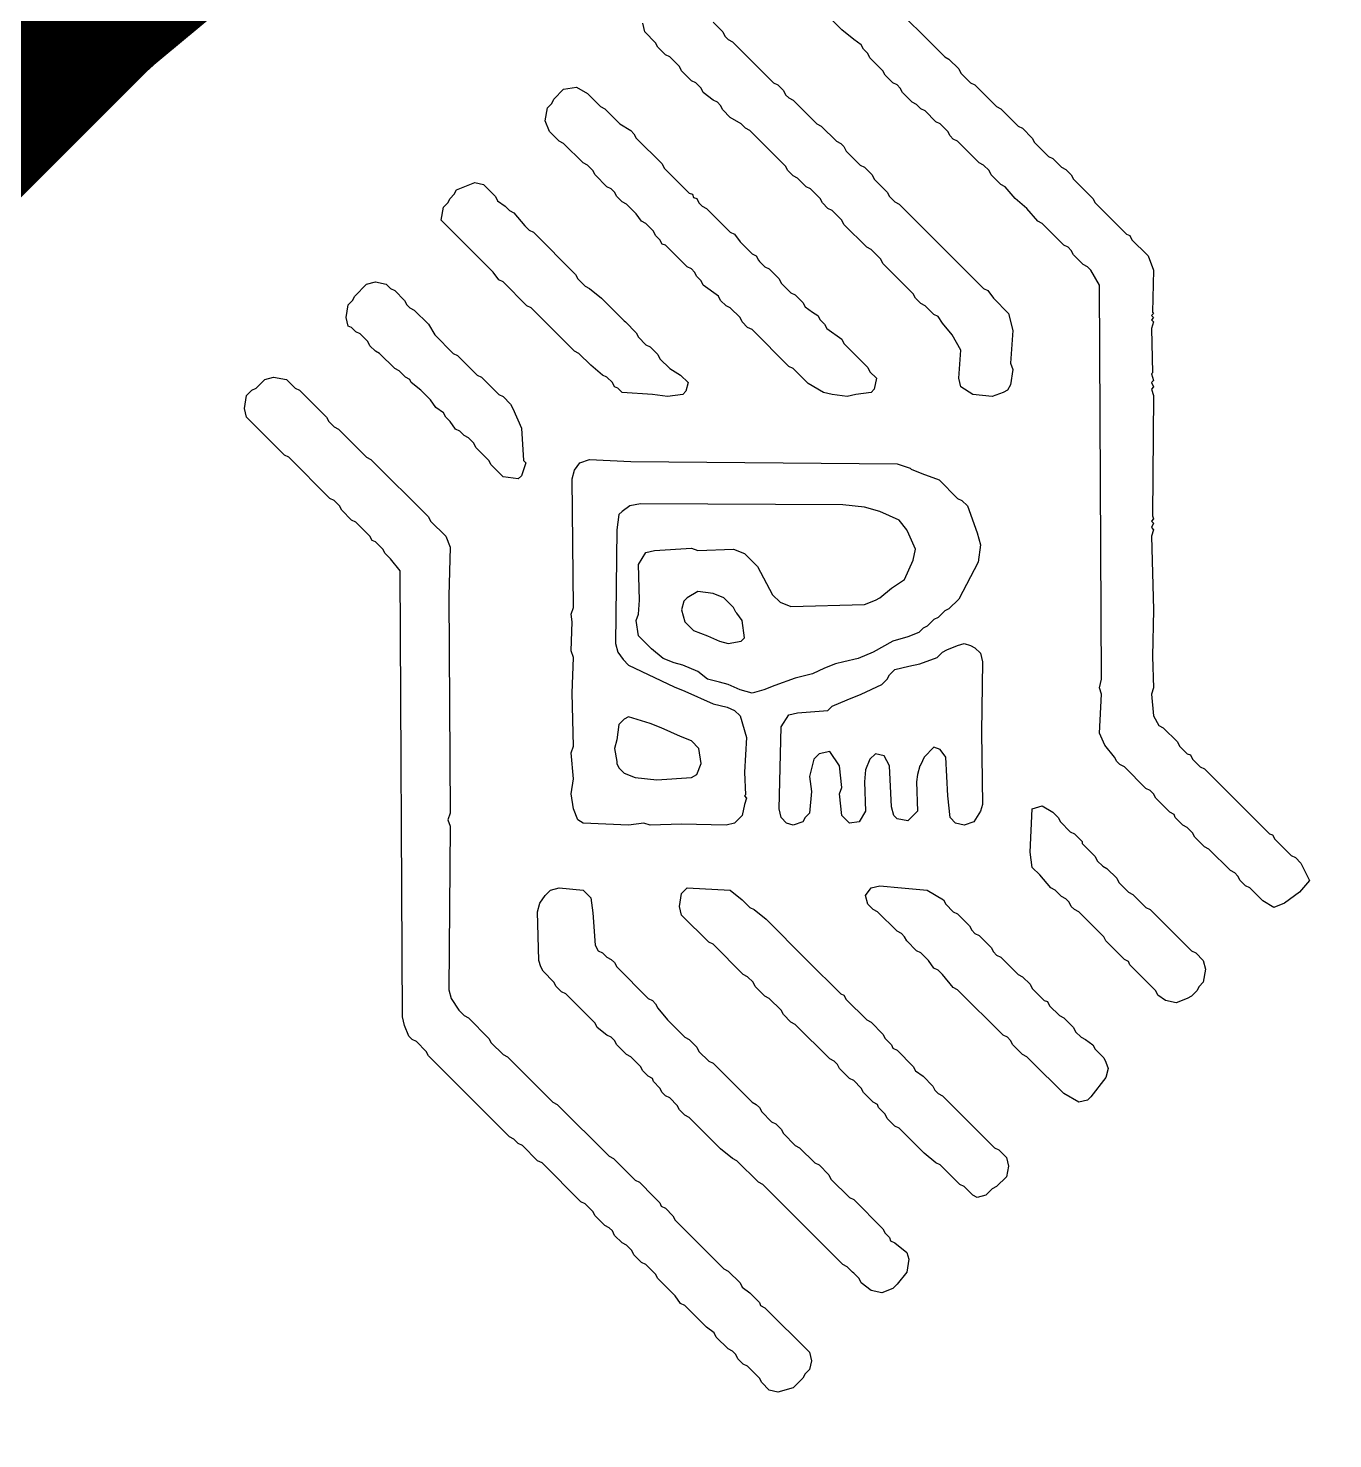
# Model space of a CAD drawing. Header units: inches. Extents: x -21.6 to 21.4, y -24.6 to 14.5.
# Drawn here: x -8.658 to -6.019, y 8.186 to 11.041 of the extents above; entities that cross this region are included whole.
import ezdxf

# ---------------------------------------------------------------- set-up
doc = ezdxf.new("R2010")
doc.units = ezdxf.units.IN
for name, color, linetype in [('Bottom 3D Body', 56, 'Continuous'), ('Bottom Overlay', 54, 'Continuous'), ('Top Overlay', 2, 'Continuous'), ('Top Solder', 216, 'Continuous')]:
    doc.layers.add(name, color=color, linetype=linetype)

# ---------------------------------------------------------------- blocks, each defined once
blk = doc.blocks.new('CR2032_VAY3_15_2_B_60')
at = {"layer": 'Bottom 3D Body'}
blk.add_lwpolyline([(10, 0, 0.127, 0.127, 1), (-10, 0, 0.127, 0.127, 1)], format="xyseb", close=True, dxfattribs=at)
at = {"layer": 'Bottom Overlay'}
blk.add_lwpolyline([(10.0003, 0.0001, 0.15, 0.15, -0.414214), (0.0002, -10, 0.15, 0.15, 0)], format="xyseb", dxfattribs=at)

msp = doc.modelspace()

# ---------------------------------------------------------------- linework, layer by layer
at = {"layer": 'Top Overlay'}
msp.add_lwpolyline([(-8.8218, 10.9383, 0.3, 0.3, 0), (-8.4717, 11.2009, 0.3, 0.3, 0)], format="xyseb", dxfattribs=at)
at = {"layer": 'Top Solder'}
for p, q in [((-7.0121, 11.0377), (-7.0559, 11.0815)), ((-6.9245, 11.1034), (-6.804, 10.9829)), ((-7.4107, 11.0333), (-7.415, 11.0508)), ((-7.2727, 11.053), (-7.253, 11.0333)), ((-7.3888, 11.0114), (-7.4107, 11.0333)), ((-7.253, 11.0333), (-7.2486, 11.0245)), ((-7.2486, 11.0245), (-7.242, 11.018)), ((-6.988, 11.018), (-7.0121, 11.0377)), ((-7.3844, 11.0026), (-7.3888, 11.0114)), ((-7.369, 10.9873), (-7.3844, 11.0026)), ((-7.242, 11.018), (-7.2333, 11.0136)), ((-7.2333, 11.0136), (-7.1501, 10.9304)), ((-6.9727, 11.007), (-6.988, 11.018)), ((-6.9683, 10.9983), (-6.9727, 11.007)), ((-6.9595, 10.9895), (-6.9683, 10.9983)), ((-7.3603, 10.9829), (-7.369, 10.9873)), ((-7.3406, 10.9632), (-7.3603, 10.9829)), ((-7.3362, 10.9545), (-7.3406, 10.9632)), ((-6.9552, 10.9807), (-6.9595, 10.9895)), ((-6.9289, 10.9545), (-6.9552, 10.9807)), ((-6.804, 10.9829), (-6.7953, 10.9785)), ((-6.7953, 10.9785), (-6.7756, 10.9588)), ((-7.3165, 10.9347), (-7.3362, 10.9545)), ((-7.3077, 10.9304), (-7.3165, 10.9347)), ((-6.9245, 10.9457), (-6.9289, 10.9545)), ((-6.9092, 10.9304), (-6.9245, 10.9457)), ((-6.7756, 10.9588), (-6.7712, 10.9501)), ((-6.7712, 10.9501), (-6.7515, 10.9304)), ((-7.5946, 10.8975), (-7.5749, 10.9172)), ((-7.5749, 10.9172), (-7.5486, 10.9216)), ((-7.5486, 10.9216), (-7.5267, 10.9085)), ((-7.5267, 10.9085), (-7.5004, 10.8822)), ((-7.2968, 10.9194), (-7.3077, 10.9304)), ((-7.2924, 10.9107), (-7.2968, 10.9194)), ((-7.2727, 10.8953), (-7.2924, 10.9107)), ((-7.1501, 10.9304), (-7.1413, 10.926)), ((-7.1413, 10.926), (-7.1303, 10.915)), ((-7.1303, 10.915), (-7.126, 10.9063)), ((-7.126, 10.9063), (-7.1194, 10.8997)), ((-6.9004, 10.926), (-6.9092, 10.9304)), ((-6.8938, 10.9194), (-6.9004, 10.926)), ((-6.8895, 10.9107), (-6.8938, 10.9194)), ((-6.8697, 10.8909), (-6.8895, 10.9107)), ((-6.7515, 10.9304), (-6.7427, 10.926)), ((-6.7427, 10.926), (-6.6989, 10.8822)), ((-7.6121, 10.8537), (-7.6077, 10.88)), ((-7.6077, 10.88), (-7.599, 10.8888)), ((-7.599, 10.8888), (-7.5946, 10.8975)), ((-7.5004, 10.8822), (-7.4917, 10.8778)), ((-7.4917, 10.8778), (-7.461, 10.8471)), ((-7.2639, 10.8909), (-7.2727, 10.8953)), ((-7.2574, 10.8844), (-7.2639, 10.8909)), ((-7.253, 10.8756), (-7.2574, 10.8844)), ((-7.2377, 10.8603), (-7.253, 10.8756)), ((-7.1194, 10.8997), (-7.1106, 10.8953)), ((-7.1106, 10.8953), (-7.0887, 10.8734)), ((-6.861, 10.8866), (-6.8697, 10.8909)), ((-6.8522, 10.8778), (-6.861, 10.8866)), ((-6.8435, 10.8734), (-6.8522, 10.8778)), ((-6.6989, 10.8822), (-6.6902, 10.8778)), ((-6.6902, 10.8778), (-6.6551, 10.8428)), ((-7.6034, 10.8318), (-7.6121, 10.8537)), ((-7.461, 10.8471), (-7.4391, 10.834)), ((-7.2157, 10.8471), (-7.2377, 10.8603)), ((-7.207, 10.8384), (-7.2157, 10.8471)), ((-7.0887, 10.8734), (-7.0865, 10.8712)), ((-7.0865, 10.8712), (-7.0625, 10.8471)), ((-7.0625, 10.8471), (-7.0537, 10.8428)), ((-6.8216, 10.8515), (-6.8435, 10.8734)), ((-6.8128, 10.8471), (-6.8216, 10.8515)), ((-6.7975, 10.8318), (-6.8128, 10.8471)), ((-7.5837, 10.8121), (-7.6034, 10.8318)), ((-7.4391, 10.834), (-7.4326, 10.8274)), ((-7.4326, 10.8274), (-7.4282, 10.8187)), ((-7.4282, 10.8187), (-7.3756, 10.7661)), ((-7.1982, 10.834), (-7.207, 10.8384)), ((-7.126, 10.7617), (-7.1982, 10.834)), ((-7.0537, 10.8428), (-7.023, 10.8121)), ((-6.7931, 10.8231), (-6.7975, 10.8318)), ((-6.7865, 10.8165), (-6.7931, 10.8231)), ((-6.6551, 10.8428), (-6.6464, 10.8384)), ((-6.6464, 10.8384), (-6.6267, 10.8187)), ((-6.6267, 10.8187), (-6.6223, 10.8099)), ((-7.5749, 10.8077), (-7.5837, 10.8121)), ((-7.5355, 10.7683), (-7.5749, 10.8077)), ((-7.023, 10.8121), (-7.0143, 10.8077)), ((-7.0143, 10.8077), (-7.0077, 10.8012)), ((-7.0077, 10.8012), (-7.0033, 10.7924)), ((-7.0033, 10.7924), (-6.9749, 10.7639)), ((-6.7778, 10.8121), (-6.7865, 10.8165)), ((-6.734, 10.7683), (-6.7778, 10.8121)), ((-6.6223, 10.8099), (-6.5938, 10.7815)), ((-7.5267, 10.7639), (-7.5355, 10.7683)), ((-7.5158, 10.753), (-7.5267, 10.7639)), ((-7.3756, 10.7661), (-7.3712, 10.7574)), ((-7.1216, 10.753), (-7.126, 10.7617)), ((-6.9749, 10.7639), (-6.9661, 10.7595)), ((-6.7252, 10.7639), (-6.734, 10.7683)), ((-6.7143, 10.753), (-6.7252, 10.7639)), ((-6.5938, 10.7815), (-6.5851, 10.7771)), ((-6.5851, 10.7771), (-6.5675, 10.7595)), ((-7.5114, 10.7442), (-7.5158, 10.753)), ((-7.4873, 10.7201), (-7.5114, 10.7442)), ((-7.3712, 10.7574), (-7.3209, 10.707)), ((-7.1106, 10.742), (-7.1216, 10.753)), ((-7.1019, 10.7376), (-7.1106, 10.742)), ((-7.0844, 10.7201), (-7.1019, 10.7376)), ((-6.9661, 10.7595), (-6.9508, 10.7442)), ((-6.9508, 10.7442), (-6.9464, 10.7355)), ((-6.9464, 10.7355), (-6.9201, 10.7092)), ((-6.7099, 10.7442), (-6.7143, 10.753)), ((-6.6902, 10.7245), (-6.7099, 10.7442)), ((-6.5675, 10.7595), (-6.5588, 10.7552)), ((-6.5588, 10.7552), (-6.5478, 10.7442)), ((-6.5478, 10.7442), (-6.5434, 10.7355)), ((-6.5434, 10.7355), (-6.504, 10.696)), ((-7.8048, 10.696), (-7.7961, 10.7048)), ((-7.7961, 10.7048), (-7.7917, 10.7136)), ((-7.7917, 10.7136), (-7.7545, 10.7289)), ((-7.7545, 10.7289), (-7.7369, 10.7245)), ((-7.7369, 10.7245), (-7.7129, 10.7004)), ((-7.4785, 10.7158), (-7.4873, 10.7201)), ((-7.472, 10.7092), (-7.4785, 10.7158)), ((-7.4676, 10.7004), (-7.472, 10.7092)), ((-7.3209, 10.707), (-7.3143, 10.7048)), ((-7.3143, 10.7048), (-7.3121, 10.6982)), ((-7.0756, 10.7158), (-7.0844, 10.7201)), ((-7.0559, 10.696), (-7.0756, 10.7158)), ((-6.9201, 10.7092), (-6.9157, 10.7004)), ((-6.6814, 10.7201), (-6.6902, 10.7245)), ((-6.6617, 10.696), (-6.6814, 10.7201)), ((-7.8224, 10.6522), (-7.818, 10.6785)), ((-7.818, 10.6785), (-7.8092, 10.6873)), ((-7.8092, 10.6873), (-7.8048, 10.696)), ((-7.7129, 10.7004), (-7.7085, 10.6917)), ((-7.7085, 10.6917), (-7.6931, 10.6807)), ((-7.6931, 10.6807), (-7.6844, 10.6719)), ((-7.4566, 10.6895), (-7.4676, 10.7004)), ((-7.4479, 10.6851), (-7.4566, 10.6895)), ((-7.4282, 10.6654), (-7.4479, 10.6851)), ((-7.3121, 10.6982), (-7.3055, 10.696)), ((-7.3055, 10.696), (-7.3012, 10.6873)), ((-7.3012, 10.6873), (-7.2946, 10.6807)), ((-7.2946, 10.6807), (-7.2858, 10.6763)), ((-7.2858, 10.6763), (-7.2377, 10.6282)), ((-7.0515, 10.6873), (-7.0559, 10.696)), ((-7.0406, 10.6763), (-7.0515, 10.6873)), ((-7.0318, 10.6719), (-7.0406, 10.6763)), ((-6.9157, 10.7004), (-6.9048, 10.6895)), ((-6.9048, 10.6895), (-6.896, 10.6851)), ((-6.896, 10.6851), (-6.7252, 10.5143)), ((-6.6376, 10.6763), (-6.6617, 10.696)), ((-6.6157, 10.6501), (-6.6376, 10.6763)), ((-6.504, 10.696), (-6.4997, 10.6873)), ((-6.4997, 10.6873), (-6.4361, 10.6238)), ((-7.7172, 10.5471), (-7.8224, 10.6522)), ((-7.6844, 10.6719), (-7.6756, 10.6676)), ((-7.6756, 10.6676), (-7.6537, 10.6413)), ((-7.4172, 10.6501), (-7.4282, 10.6654)), ((-7.4085, 10.6457), (-7.4172, 10.6501)), ((-7.0121, 10.6522), (-7.0318, 10.6719)), ((-7.0077, 10.6435), (-7.0121, 10.6522)), ((-6.607, 10.6457), (-6.6157, 10.6501)), ((-7.6537, 10.6413), (-7.645, 10.6325)), ((-7.645, 10.6325), (-7.6362, 10.6282)), ((-7.6362, 10.6282), (-7.5508, 10.5427)), ((-7.3931, 10.6303), (-7.4085, 10.6457)), ((-7.3888, 10.6216), (-7.3931, 10.6303)), ((-7.38, 10.6128), (-7.3888, 10.6216)), ((-7.2377, 10.6282), (-7.2289, 10.6238)), ((-7.2289, 10.6238), (-7.2179, 10.6084)), ((-6.9617, 10.5975), (-7.0077, 10.6435)), ((-6.5632, 10.6019), (-6.607, 10.6457)), ((-6.4361, 10.6238), (-6.4296, 10.6216)), ((-6.4296, 10.6216), (-6.4252, 10.6128)), ((-7.3756, 10.6041), (-7.38, 10.6128)), ((-7.369, 10.6019), (-7.3756, 10.6041)), ((-7.3252, 10.5581), (-7.369, 10.6019)), ((-7.2179, 10.6084), (-7.1938, 10.5844)), ((-6.953, 10.5931), (-6.9617, 10.5975)), ((-6.9333, 10.5734), (-6.953, 10.5931)), ((-6.5544, 10.5975), (-6.5632, 10.6019)), ((-6.5478, 10.5909), (-6.5544, 10.5975)), ((-6.5434, 10.5822), (-6.5478, 10.5909)), ((-6.4252, 10.6128), (-6.3945, 10.5822)), ((-7.1938, 10.5844), (-7.1851, 10.58)), ((-7.1851, 10.58), (-7.1807, 10.5712)), ((-7.1807, 10.5712), (-7.1785, 10.569)), ((-7.1785, 10.569), (-7.1676, 10.5581)), ((-6.9289, 10.5646), (-6.9333, 10.5734)), ((-6.8676, 10.5033), (-6.9289, 10.5646)), ((-6.5237, 10.5625), (-6.5434, 10.5822)), ((-6.515, 10.5581), (-6.5237, 10.5625)), ((-6.3945, 10.5822), (-6.3923, 10.58)), ((-6.3923, 10.58), (-6.3814, 10.5515)), ((-7.7063, 10.5318), (-7.7172, 10.5471)), ((-7.5508, 10.5427), (-7.5464, 10.534)), ((-7.5464, 10.534), (-7.5311, 10.5187)), ((-7.3165, 10.5537), (-7.3252, 10.5581)), ((-7.3099, 10.5471), (-7.3165, 10.5537)), ((-7.3055, 10.5384), (-7.3099, 10.5471)), ((-7.2968, 10.5296), (-7.3055, 10.5384)), ((-7.1676, 10.5581), (-7.1588, 10.5537)), ((-7.1588, 10.5537), (-7.1391, 10.534)), ((-7.1391, 10.534), (-7.1347, 10.5252)), ((-6.5084, 10.5515), (-6.515, 10.5581)), ((-6.4909, 10.5209), (-6.5084, 10.5515)), ((-6.3814, 10.5515), (-6.3836, 10.4661)), ((-7.9975, 10.4989), (-7.9735, 10.523)), ((-7.9735, 10.523), (-7.9559, 10.5274)), ((-7.9559, 10.5274), (-7.934, 10.523)), ((-7.934, 10.523), (-7.9253, 10.5143)), ((-7.9253, 10.5143), (-7.9165, 10.5099)), ((-7.9165, 10.5099), (-7.8968, 10.4902)), ((-7.6975, 10.5274), (-7.7063, 10.5318)), ((-7.6494, 10.4792), (-7.6975, 10.5274)), ((-7.5311, 10.5187), (-7.5223, 10.5143)), ((-7.5223, 10.5143), (-7.4983, 10.4946)), ((-7.2924, 10.5209), (-7.2968, 10.5296)), ((-7.2617, 10.4989), (-7.2924, 10.5209)), ((-7.1347, 10.5252), (-7.115, 10.5055)), ((-7.115, 10.5055), (-7.1063, 10.5011)), ((-6.7252, 10.5143), (-6.7165, 10.5099)), ((-6.7165, 10.5099), (-6.7055, 10.4946)), ((-6.4865, 9.7237), (-6.4909, 10.5209)), ((-8.0151, 10.4552), (-8.0107, 10.4814)), ((-8.0107, 10.4814), (-8.0019, 10.4902)), ((-8.0019, 10.4902), (-7.9975, 10.4989)), ((-7.8968, 10.4902), (-7.8924, 10.4814)), ((-7.8924, 10.4814), (-7.8859, 10.4749)), ((-7.6406, 10.4749), (-7.6494, 10.4792)), ((-7.4983, 10.4946), (-7.4523, 10.4486)), ((-7.2574, 10.4902), (-7.2617, 10.4989)), ((-7.2464, 10.4792), (-7.2574, 10.4902)), ((-7.2377, 10.4749), (-7.2464, 10.4792)), ((-7.1063, 10.5011), (-7.0909, 10.4858)), ((-7.0909, 10.4858), (-7.0865, 10.4771)), ((-7.0865, 10.4771), (-7.0712, 10.4661)), ((-6.8632, 10.4946), (-6.8676, 10.5033)), ((-6.8522, 10.4836), (-6.8632, 10.4946)), ((-6.8435, 10.4792), (-6.8522, 10.4836)), ((-6.8259, 10.4617), (-6.8435, 10.4792)), ((-6.7055, 10.4946), (-6.6748, 10.4639)), ((-8.0107, 10.4376), (-8.0151, 10.4552)), ((-7.8859, 10.4749), (-7.8771, 10.4705)), ((-7.8771, 10.4705), (-7.8486, 10.442)), ((-7.553, 10.3873), (-7.6406, 10.4749)), ((-7.4523, 10.4486), (-7.4501, 10.4464)), ((-7.2179, 10.4552), (-7.2377, 10.4749)), ((-7.2136, 10.4464), (-7.2179, 10.4552)), ((-7.0712, 10.4661), (-7.0603, 10.4595)), ((-7.0603, 10.4595), (-7.0559, 10.4508)), ((-7.0559, 10.4508), (-7.0471, 10.442)), ((-6.8172, 10.4573), (-6.8259, 10.4617)), ((-6.8084, 10.4442), (-6.8172, 10.4573)), ((-6.6748, 10.4639), (-6.6661, 10.4289)), ((-6.3814, 10.4639), (-6.3858, 10.4595)), ((-6.3858, 10.4595), (-6.3814, 10.4552)), ((-6.3814, 10.4552), (-6.3858, 10.4508)), ((-6.3858, 10.4508), (-6.3814, 10.4464)), ((-6.3836, 10.4661), (-6.3814, 10.4639)), ((-8.0041, 10.4354), (-8.0107, 10.4376)), ((-7.9954, 10.4267), (-8.0041, 10.4354)), ((-7.9866, 10.4223), (-7.9954, 10.4267)), ((-7.9713, 10.407), (-7.9866, 10.4223)), ((-7.8486, 10.442), (-7.8355, 10.4201)), ((-7.8355, 10.4201), (-7.7983, 10.3829)), ((-7.4501, 10.4464), (-7.4282, 10.4245)), ((-7.4282, 10.4245), (-7.4238, 10.4157)), ((-7.2026, 10.4354), (-7.2136, 10.4464)), ((-7.1938, 10.4311), (-7.2026, 10.4354)), ((-7.1194, 10.3566), (-7.1938, 10.4311)), ((-7.0471, 10.442), (-7.0427, 10.4333)), ((-7.0427, 10.4333), (-7.0121, 10.4114)), ((-6.7887, 10.4201), (-6.8084, 10.4442)), ((-6.7712, 10.3895), (-6.7887, 10.4201)), ((-6.6661, 10.4289), (-6.6705, 10.3632)), ((-6.3814, 10.4464), (-6.3858, 10.4333)), ((-6.3858, 10.4333), (-6.3836, 10.3435)), ((-7.9669, 10.3982), (-7.9713, 10.407)), ((-7.9559, 10.3873), (-7.9669, 10.3982)), ((-7.4238, 10.4157), (-7.4085, 10.4004)), ((-7.4085, 10.4004), (-7.3997, 10.396)), ((-7.3997, 10.396), (-7.3844, 10.3807)), ((-7.0121, 10.4114), (-7.0077, 10.4026)), ((-7.0077, 10.4026), (-6.9595, 10.3544)), ((-7.9472, 10.3829), (-7.9559, 10.3873)), ((-7.9165, 10.3522), (-7.9472, 10.3829)), ((-7.7983, 10.3829), (-7.7895, 10.3785)), ((-7.7895, 10.3785), (-7.7501, 10.3391)), ((-7.5442, 10.3829), (-7.553, 10.3873)), ((-7.5201, 10.3588), (-7.5442, 10.3829)), ((-7.3844, 10.3807), (-7.38, 10.3719)), ((-7.38, 10.3719), (-7.3603, 10.3522)), ((-6.7756, 10.3325), (-6.7712, 10.3895)), ((-6.6705, 10.3632), (-6.6661, 10.35)), ((-8.1793, 10.3303), (-8.1618, 10.3347)), ((-8.1618, 10.3347), (-8.1355, 10.3303)), ((-7.9078, 10.3478), (-7.9165, 10.3522)), ((-7.8946, 10.3347), (-7.9078, 10.3478)), ((-7.8859, 10.3303), (-7.8946, 10.3347)), ((-7.7501, 10.3391), (-7.7413, 10.3347)), ((-7.7413, 10.3347), (-7.7063, 10.2997)), ((-7.4961, 10.3391), (-7.5201, 10.3588)), ((-7.4873, 10.3347), (-7.4961, 10.3391)), ((-7.4764, 10.3238), (-7.4873, 10.3347)), ((-7.3603, 10.3522), (-7.3384, 10.3391)), ((-7.3384, 10.3391), (-7.3231, 10.3238)), ((-7.1106, 10.3522), (-7.1194, 10.3566)), ((-7.08, 10.3216), (-7.1106, 10.3522)), ((-6.9595, 10.3544), (-6.9552, 10.3457)), ((-6.9552, 10.3457), (-6.942, 10.3325)), ((-6.6661, 10.35), (-6.6705, 10.3194)), ((-6.3836, 10.3435), (-6.3858, 10.3413)), ((-6.3858, 10.3413), (-6.3814, 10.3281)), ((-8.2165, 10.2975), (-8.2056, 10.3084)), ((-8.2056, 10.3084), (-8.1968, 10.3128)), ((-8.1968, 10.3128), (-8.1793, 10.3303)), ((-8.1355, 10.3303), (-8.118, 10.3128)), ((-8.118, 10.3128), (-8.1092, 10.3084)), ((-8.1092, 10.3084), (-8.0545, 10.2537)), ((-7.8837, 10.3238), (-7.8859, 10.3303)), ((-7.864, 10.3084), (-7.8837, 10.3238)), ((-7.8618, 10.3062), (-7.864, 10.3084)), ((-7.8443, 10.2887), (-7.8618, 10.3062)), ((-7.472, 10.315), (-7.4764, 10.3238)), ((-7.4654, 10.3128), (-7.472, 10.315)), ((-7.4566, 10.304), (-7.4654, 10.3128)), ((-7.3274, 10.3062), (-7.334, 10.2997)), ((-7.3231, 10.3238), (-7.3274, 10.3062)), ((-7.0493, 10.304), (-7.08, 10.3216)), ((-6.9464, 10.3106), (-6.953, 10.304)), ((-6.942, 10.3325), (-6.9464, 10.3106)), ((-6.7712, 10.315), (-6.7756, 10.3325)), ((-6.7471, 10.2997), (-6.7712, 10.315)), ((-6.677, 10.3084), (-6.6858, 10.304)), ((-6.6705, 10.3194), (-6.677, 10.3084)), ((-6.3814, 10.3281), (-6.3858, 10.3238)), ((-6.3858, 10.3238), (-6.3814, 10.315)), ((-6.3814, 10.315), (-6.3858, 10.3106)), ((-6.3858, 10.3106), (-6.3814, 10.2975)), ((-8.2209, 10.2712), (-8.2165, 10.2975)), ((-7.8333, 10.2734), (-7.8443, 10.2887)), ((-7.7063, 10.2997), (-7.6975, 10.2953)), ((-7.6975, 10.2953), (-7.6822, 10.28)), ((-7.6822, 10.28), (-7.6778, 10.2712)), ((-7.3953, 10.2997), (-7.4566, 10.304)), ((-7.3647, 10.2953), (-7.3953, 10.2997)), ((-7.334, 10.2997), (-7.3647, 10.2953)), ((-7.0318, 10.2997), (-7.0493, 10.304)), ((-7.0011, 10.2953), (-7.0318, 10.2997)), ((-6.9836, 10.2997), (-7.0011, 10.2953)), ((-6.953, 10.304), (-6.9836, 10.2997)), ((-6.7077, 10.2953), (-6.7471, 10.2997)), ((-6.6858, 10.304), (-6.7077, 10.2953)), ((-6.3814, 10.2975), (-6.3836, 10.0544)), ((-8.2165, 10.2537), (-8.2209, 10.2712)), ((-8.1399, 10.177), (-8.2165, 10.2537)), ((-8.0545, 10.2537), (-8.0501, 10.2449)), ((-7.818, 10.2624), (-7.8333, 10.2734)), ((-7.8136, 10.2537), (-7.818, 10.2624)), ((-7.8048, 10.2449), (-7.8136, 10.2537)), ((-7.6778, 10.2712), (-7.6603, 10.2318)), ((-8.0501, 10.2449), (-8.0392, 10.234)), ((-8.0392, 10.234), (-8.0304, 10.2296)), ((-8.0304, 10.2296), (-7.9735, 10.1727)), ((-7.7939, 10.2296), (-7.8048, 10.2449)), ((-7.7851, 10.2252), (-7.7939, 10.2296)), ((-7.7764, 10.2164), (-7.7851, 10.2252)), ((-7.6603, 10.2318), (-7.6559, 10.1661)), ((-7.7676, 10.2121), (-7.7764, 10.2164)), ((-7.7567, 10.2011), (-7.7676, 10.2121)), ((-7.7523, 10.1924), (-7.7567, 10.2011)), ((-7.726, 10.1661), (-7.7523, 10.1924)), ((-8.1311, 10.1727), (-8.1399, 10.177)), ((-8.0479, 10.0894), (-8.1311, 10.1727)), ((-7.9735, 10.1727), (-7.9647, 10.1683)), ((-7.9647, 10.1683), (-7.8486, 10.0522)), ((-7.7216, 10.1573), (-7.726, 10.1661)), ((-7.6559, 10.1661), (-7.6515, 10.1617)), ((-7.542, 10.1617), (-7.5223, 10.1683)), ((-7.5223, 10.1683), (-7.4391, 10.1639)), ((-7.4391, 10.1639), (-6.9004, 10.1595)), ((-7.6975, 10.1332), (-7.7216, 10.1573)), ((-7.6603, 10.1354), (-7.6669, 10.1289)), ((-7.6515, 10.1617), (-7.6603, 10.1354)), ((-7.5574, 10.1289), (-7.553, 10.1464)), ((-7.553, 10.1464), (-7.542, 10.1617)), ((-6.9004, 10.1595), (-6.8741, 10.1508)), ((-6.8741, 10.1508), (-6.8719, 10.1486)), ((-6.8719, 10.1486), (-6.85, 10.1398)), ((-6.85, 10.1398), (-6.815, 10.1267)), ((-7.6669, 10.1289), (-7.6975, 10.1332)), ((-7.5552, 9.8683), (-7.5574, 10.1289)), ((-6.815, 10.1267), (-6.7778, 10.0894)), ((-8.0392, 10.0851), (-8.0479, 10.0894)), ((-8.0282, 10.0741), (-8.0392, 10.0851)), ((-7.4194, 10.0785), (-7.4413, 10.0741)), ((-7.0099, 10.0763), (-7.4194, 10.0785)), ((-6.7778, 10.0894), (-6.769, 10.0851)), ((-6.769, 10.0851), (-6.7581, 10.0741)), ((-8.0238, 10.0653), (-8.0282, 10.0741)), ((-8.0041, 10.0456), (-8.0238, 10.0653)), ((-7.8486, 10.0522), (-7.8443, 10.0434)), ((-7.4632, 10.0566), (-7.4676, 10.0259)), ((-7.4566, 10.0632), (-7.4632, 10.0566)), ((-7.4413, 10.0741), (-7.4566, 10.0632)), ((-6.9661, 10.0719), (-7.0099, 10.0763)), ((-6.9354, 10.0632), (-6.9661, 10.0719)), ((-6.896, 10.0456), (-6.9354, 10.0632)), ((-6.7581, 10.0741), (-6.7383, 10.0194)), ((-6.3814, 10.0478), (-6.3858, 10.0434)), ((-6.3836, 10.0544), (-6.3814, 10.0478)), ((-7.9954, 10.0413), (-8.0041, 10.0456)), ((-7.9669, 10.0128), (-7.9954, 10.0413)), ((-7.8443, 10.0434), (-7.8136, 10.0128)), ((-7.4676, 10.0259), (-7.4698, 9.796)), ((-6.8807, 10.0259), (-6.896, 10.0456)), ((-6.8763, 10.0172), (-6.8807, 10.0259)), ((-6.7383, 10.0194), (-6.7318, 9.9953)), ((-6.3858, 10.0434), (-6.3814, 10.0391)), ((-6.3814, 10.0391), (-6.3858, 10.0303)), ((-6.3858, 10.0303), (-6.3814, 10.0259)), ((-6.3814, 10.0259), (-6.3858, 10.0128)), ((-7.9625, 10.004), (-7.9669, 10.0128)), ((-7.9559, 10.0018), (-7.9625, 10.004)), ((-7.9406, 9.9865), (-7.9559, 10.0018)), ((-7.8136, 10.0128), (-7.8048, 9.9909)), ((-7.8048, 9.9909), (-7.807, 9.8923)), ((-6.8632, 9.9865), (-6.8763, 10.0172)), ((-6.7318, 9.9953), (-6.7362, 9.9602)), ((-6.3858, 10.0128), (-6.3814, 9.8639)), ((-7.9362, 9.9778), (-7.9406, 9.9865)), ((-7.9253, 9.9668), (-7.9362, 9.9778)), ((-7.9056, 9.9427), (-7.9253, 9.9668)), ((-7.4238, 9.9559), (-7.4085, 9.9799)), ((-7.4085, 9.9799), (-7.3909, 9.9843)), ((-7.3909, 9.9843), (-7.3165, 9.9887)), ((-7.3165, 9.9887), (-7.3034, 9.9843)), ((-7.3034, 9.9843), (-7.2311, 9.9865)), ((-7.2311, 9.9865), (-7.2092, 9.9778)), ((-7.2092, 9.9778), (-7.1829, 9.9515)), ((-6.8851, 9.9252), (-6.8676, 9.9646)), ((-6.8676, 9.9646), (-6.8632, 9.9865)), ((-7.9012, 9.0405), (-7.9056, 9.9427)), ((-7.4216, 9.8836), (-7.4238, 9.9559)), ((-7.1829, 9.9515), (-7.1522, 9.8945)), ((-6.7362, 9.9602), (-6.7756, 9.8858)), ((-6.9354, 9.888), (-6.9114, 9.9077)), ((-6.9114, 9.9077), (-6.8851, 9.9252)), ((-7.807, 9.8923), (-7.8048, 9.4522)), ((-7.4238, 9.8551), (-7.4216, 9.8836)), ((-7.3318, 9.8814), (-7.3362, 9.8639)), ((-7.3252, 9.888), (-7.3318, 9.8814)), ((-7.3034, 9.9011), (-7.3252, 9.888)), ((-7.2727, 9.8967), (-7.3034, 9.9011)), ((-7.2508, 9.888), (-7.2727, 9.8967)), ((-7.2311, 9.8683), (-7.2508, 9.888)), ((-7.1522, 9.8945), (-7.1369, 9.8792)), ((-7.1369, 9.8792), (-7.115, 9.8704)), ((-6.9661, 9.8748), (-6.9442, 9.8836)), ((-6.9442, 9.8836), (-6.9354, 9.888)), ((-6.7756, 9.8858), (-6.7953, 9.8661)), ((-7.5596, 9.8551), (-7.5552, 9.8683)), ((-7.5574, 9.8398), (-7.5596, 9.8551)), ((-7.4282, 9.842), (-7.4238, 9.8551)), ((-7.3362, 9.8639), (-7.3296, 9.8398)), ((-7.2267, 9.8595), (-7.2311, 9.8683)), ((-7.2245, 9.8573), (-7.2267, 9.8595)), ((-7.2136, 9.842), (-7.2245, 9.8573)), ((-7.115, 9.8704), (-6.9661, 9.8748)), ((-6.8172, 9.8485), (-6.8259, 9.8442)), ((-6.804, 9.8617), (-6.8172, 9.8485)), ((-6.7953, 9.8661), (-6.804, 9.8617)), ((-6.3814, 9.8639), (-6.3836, 9.7697)), ((-7.5596, 9.7807), (-7.5574, 9.8398)), ((-7.4238, 9.8113), (-7.4282, 9.842)), ((-7.3296, 9.8398), (-7.3121, 9.8223)), ((-7.3121, 9.8223), (-7.2836, 9.8113)), ((-7.2092, 9.8069), (-7.2136, 9.842)), ((-6.8478, 9.8267), (-6.8566, 9.8179)), ((-6.8391, 9.831), (-6.8478, 9.8267)), ((-6.8259, 9.8442), (-6.8391, 9.831)), ((-7.4698, 9.796), (-7.4654, 9.7785)), ((-7.3975, 9.785), (-7.4238, 9.8113)), ((-7.2836, 9.8113), (-7.2595, 9.8004)), ((-7.2595, 9.8004), (-7.242, 9.796)), ((-7.242, 9.796), (-7.2157, 9.8004)), ((-7.2157, 9.8004), (-7.2092, 9.8069)), ((-6.9092, 9.8004), (-6.9486, 9.7785)), ((-6.8785, 9.8091), (-6.9092, 9.8004)), ((-6.8566, 9.8179), (-6.8785, 9.8091)), ((-6.7997, 9.7828), (-6.7778, 9.7916)), ((-6.7778, 9.7916), (-6.7646, 9.796)), ((-6.7646, 9.796), (-6.7515, 9.7916)), ((-6.7515, 9.7916), (-6.7427, 9.7872)), ((-7.5552, 9.7675), (-7.5596, 9.7807)), ((-7.5574, 9.6953), (-7.5552, 9.7675)), ((-7.4654, 9.7785), (-7.4545, 9.7631)), ((-7.4545, 9.7631), (-7.4435, 9.7522)), ((-7.3734, 9.7653), (-7.3975, 9.785)), ((-7.3515, 9.7566), (-7.3734, 9.7653)), ((-6.9792, 9.7653), (-7.0077, 9.7588)), ((-6.9486, 9.7785), (-6.9792, 9.7653)), ((-6.8544, 9.7544), (-6.8194, 9.7675)), ((-6.8194, 9.7675), (-6.8084, 9.7785)), ((-6.8084, 9.7785), (-6.7997, 9.7828)), ((-6.7427, 9.7872), (-6.7318, 9.7763)), ((-6.7318, 9.7763), (-6.7274, 9.7588)), ((-6.3836, 9.7697), (-6.3814, 9.7062)), ((-7.4435, 9.7522), (-7.3515, 9.7084)), ((-7.334, 9.7522), (-7.3515, 9.7566)), ((-7.3034, 9.7391), (-7.334, 9.7522)), ((-7.2836, 9.7237), (-7.3034, 9.7391)), ((-7.0712, 9.7347), (-7.1063, 9.7259)), ((-7.0471, 9.7456), (-7.0712, 9.7347)), ((-7.0252, 9.7544), (-7.0471, 9.7456)), ((-7.0077, 9.7588), (-7.0252, 9.7544)), ((-6.9157, 9.7325), (-6.9048, 9.7434)), ((-6.9048, 9.7434), (-6.8763, 9.75)), ((-6.8763, 9.75), (-6.8544, 9.7544)), ((-6.7274, 9.7588), (-6.7296, 9.6164)), ((-7.3515, 9.7084), (-7.3296, 9.6996)), ((-7.2595, 9.7172), (-7.2836, 9.7237)), ((-7.242, 9.7128), (-7.2595, 9.7172)), ((-7.2179, 9.7018), (-7.242, 9.7128)), ((-7.1479, 9.7106), (-7.1698, 9.7018)), ((-7.1063, 9.7259), (-7.1479, 9.7106)), ((-6.9727, 9.6931), (-6.9311, 9.7128)), ((-6.9311, 9.7128), (-6.9201, 9.7237)), ((-6.9201, 9.7237), (-6.9157, 9.7325)), ((-6.4909, 9.7062), (-6.4865, 9.7237)), ((-6.4865, 9.6931), (-6.4909, 9.7062)), ((-6.3814, 9.7062), (-6.3858, 9.6931)), ((-7.5552, 9.5879), (-7.5574, 9.6953)), ((-7.3296, 9.6996), (-7.2727, 9.6734)), ((-7.1938, 9.6953), (-7.2179, 9.7018)), ((-7.1698, 9.7018), (-7.1938, 9.6953)), ((-7.0318, 9.669), (-7.0011, 9.6821)), ((-7.0011, 9.6821), (-6.9727, 9.6931)), ((-6.4909, 9.6142), (-6.4865, 9.6931)), ((-6.3858, 9.6931), (-6.3814, 9.6493)), ((-7.2727, 9.6734), (-7.2442, 9.6668)), ((-7.2442, 9.6668), (-7.2289, 9.6602)), ((-7.2289, 9.6602), (-7.2179, 9.6493)), ((-7.2179, 9.6493), (-7.2048, 9.6055)), ((-7.1347, 9.6274), (-7.1194, 9.6515)), ((-7.1194, 9.6515), (-7.1019, 9.6558)), ((-7.1019, 9.6558), (-7.0406, 9.6602)), ((-7.0406, 9.6602), (-7.0318, 9.669)), ((-6.3814, 9.6493), (-6.3704, 9.6296)), ((-7.4632, 9.6317), (-7.4676, 9.6011)), ((-7.4523, 9.6427), (-7.4632, 9.6317)), ((-7.4435, 9.6471), (-7.4523, 9.6427)), ((-7.3997, 9.6339), (-7.4435, 9.6471)), ((-7.3778, 9.6252), (-7.3997, 9.6339)), ((-7.3384, 9.6077), (-7.3778, 9.6252)), ((-7.1391, 9.4609), (-7.1347, 9.6274)), ((-6.3704, 9.6296), (-6.3617, 9.6252)), ((-6.3617, 9.6252), (-6.3332, 9.5967)), ((-7.4676, 9.6011), (-7.472, 9.5836)), ((-7.3165, 9.5989), (-7.3384, 9.6077)), ((-7.3012, 9.5836), (-7.3165, 9.5989)), ((-7.2048, 9.6055), (-7.2092, 9.5354)), ((-6.7296, 9.6164), (-6.7274, 9.4697)), ((-6.4799, 9.5901), (-6.4909, 9.6142)), ((-6.3332, 9.5967), (-6.3288, 9.5879)), ((-7.5596, 9.5748), (-7.5552, 9.5879)), ((-7.5552, 9.5222), (-7.5596, 9.5748)), ((-7.472, 9.5836), (-7.4676, 9.5573)), ((-7.2968, 9.5529), (-7.3012, 9.5836)), ((-7.0581, 9.5726), (-7.069, 9.5617)), ((-7.0362, 9.577), (-7.0581, 9.5726)), ((-7.0165, 9.5485), (-7.0362, 9.577)), ((-6.9442, 9.5726), (-6.9552, 9.5617)), ((-6.9267, 9.5682), (-6.9442, 9.5726)), ((-6.9157, 9.5485), (-6.9267, 9.5682)), ((-6.8457, 9.566), (-6.8522, 9.5507)), ((-6.8259, 9.5858), (-6.8457, 9.566)), ((-6.8128, 9.5814), (-6.8259, 9.5858)), ((-6.8019, 9.566), (-6.8128, 9.5814)), ((-6.7975, 9.4872), (-6.8019, 9.566)), ((-6.4602, 9.566), (-6.4799, 9.5901)), ((-6.4558, 9.5573), (-6.4602, 9.566)), ((-6.3288, 9.5879), (-6.3135, 9.5726)), ((-6.3135, 9.5726), (-6.3069, 9.5704)), ((-6.3069, 9.5704), (-6.3026, 9.5617)), ((-7.4676, 9.5573), (-7.4676, 9.5529)), ((-7.4676, 9.5529), (-7.4632, 9.5442)), ((-7.4632, 9.5442), (-7.4523, 9.5332)), ((-7.3055, 9.531), (-7.2968, 9.5529)), ((-7.2092, 9.5354), (-7.207, 9.4894)), ((-7.069, 9.5617), (-7.0778, 9.5266)), ((-7.0121, 9.5047), (-7.0165, 9.5485)), ((-6.9639, 9.5398), (-6.9661, 9.5157)), ((-6.9552, 9.5617), (-6.9639, 9.5398)), ((-6.9114, 9.4653), (-6.9157, 9.5485)), ((-6.8544, 9.5485), (-6.8588, 9.531)), ((-6.8522, 9.5507), (-6.8544, 9.5485)), ((-6.4493, 9.5507), (-6.4558, 9.5573)), ((-6.4405, 9.5463), (-6.4493, 9.5507)), ((-6.3967, 9.5025), (-6.4405, 9.5463)), ((-6.3026, 9.5617), (-6.2872, 9.5463)), ((-6.2872, 9.5463), (-6.2785, 9.542)), ((-6.2785, 9.542), (-6.1471, 9.4106)), ((-7.5596, 9.4916), (-7.5552, 9.5222)), ((-7.4523, 9.5332), (-7.4304, 9.5244)), ((-7.4304, 9.5244), (-7.3866, 9.5201)), ((-7.3866, 9.5201), (-7.3165, 9.5244)), ((-7.3165, 9.5244), (-7.3055, 9.531)), ((-7.0778, 9.5266), (-7.0734, 9.496)), ((-6.9661, 9.5157), (-6.9639, 9.4566)), ((-6.8588, 9.531), (-6.861, 9.5157)), ((-6.861, 9.5157), (-6.8588, 9.4566)), ((-7.5552, 9.4609), (-7.5596, 9.4916)), ((-7.207, 9.4894), (-7.2092, 9.4872)), ((-7.2092, 9.4872), (-7.2048, 9.4828)), ((-7.2048, 9.4828), (-7.2092, 9.4697)), ((-7.0734, 9.496), (-7.0778, 9.4522)), ((-7.0165, 9.4916), (-7.0121, 9.5047)), ((-7.0121, 9.4478), (-7.0165, 9.4916)), ((-6.7931, 9.4434), (-6.7975, 9.4872)), ((-6.388, 9.4982), (-6.3967, 9.5025)), ((-6.3814, 9.4916), (-6.388, 9.4982)), ((-6.377, 9.4828), (-6.3814, 9.4916)), ((-6.3485, 9.4544), (-6.377, 9.4828)), ((-7.8048, 9.4522), (-7.8092, 9.439)), ((-7.5464, 9.439), (-7.5552, 9.4609)), ((-7.2092, 9.4697), (-7.2136, 9.4478)), ((-7.1347, 9.4434), (-7.1391, 9.4609)), ((-7.0778, 9.4522), (-7.0865, 9.4434)), ((-6.9639, 9.4566), (-6.977, 9.4347)), ((-6.907, 9.4478), (-6.9114, 9.4653)), ((-6.8588, 9.4566), (-6.8785, 9.4368)), ((-6.7318, 9.4566), (-6.7449, 9.4347)), ((-6.7274, 9.4697), (-6.7318, 9.4566)), ((-6.631, 9.3733), (-6.6267, 9.4609)), ((-6.6267, 9.4609), (-6.607, 9.4675)), ((-6.607, 9.4675), (-6.5851, 9.4544)), ((-6.5851, 9.4544), (-6.5741, 9.4434)), ((-6.3398, 9.45), (-6.3485, 9.4544)), ((-6.3376, 9.4434), (-6.3398, 9.45)), ((-7.8092, 9.439), (-7.8048, 9.4259)), ((-7.8048, 9.4259), (-7.807, 9.0952)), ((-7.5355, 9.4325), (-7.5464, 9.439)), ((-7.4435, 9.4281), (-7.5355, 9.4325)), ((-7.4128, 9.4325), (-7.4435, 9.4281)), ((-7.3997, 9.4281), (-7.4128, 9.4325)), ((-7.3362, 9.4303), (-7.3997, 9.4281)), ((-7.2464, 9.4281), (-7.3362, 9.4303)), ((-7.2289, 9.4325), (-7.2464, 9.4281)), ((-7.2136, 9.4478), (-7.2289, 9.4325)), ((-7.1238, 9.4325), (-7.1347, 9.4434)), ((-7.1106, 9.4281), (-7.1238, 9.4325)), ((-7.0909, 9.4347), (-7.1106, 9.4281)), ((-7.0865, 9.4434), (-7.0909, 9.4347)), ((-6.9968, 9.4325), (-7.0121, 9.4478)), ((-6.977, 9.4347), (-6.9968, 9.4325)), ((-6.9004, 9.4412), (-6.907, 9.4478)), ((-6.8785, 9.4368), (-6.9004, 9.4412)), ((-6.7822, 9.4325), (-6.7931, 9.4434)), ((-6.7646, 9.4281), (-6.7822, 9.4325)), ((-6.7449, 9.4347), (-6.7646, 9.4281)), ((-6.5741, 9.4434), (-6.5697, 9.4347)), ((-6.5697, 9.4347), (-6.55, 9.4149)), ((-6.3223, 9.4281), (-6.3376, 9.4434)), ((-6.3135, 9.4237), (-6.3223, 9.4281)), ((-6.3026, 9.4128), (-6.3135, 9.4237)), ((-6.55, 9.4149), (-6.5413, 9.4106)), ((-6.5413, 9.4106), (-6.5259, 9.3952)), ((-6.5259, 9.3952), (-6.5259, 9.3909)), ((-6.2982, 9.404), (-6.3026, 9.4128)), ((-6.2785, 9.3843), (-6.2982, 9.404)), ((-6.1471, 9.4106), (-6.1405, 9.4084)), ((-6.1405, 9.4084), (-6.1361, 9.3996)), ((-6.1361, 9.3996), (-6.1033, 9.3668)), ((-6.6267, 9.3427), (-6.631, 9.3733)), ((-6.5259, 9.3909), (-6.5237, 9.3887)), ((-6.5237, 9.3887), (-6.4997, 9.3646)), ((-6.4997, 9.3646), (-6.4953, 9.3558)), ((-6.2697, 9.3799), (-6.2785, 9.3843)), ((-6.2259, 9.3361), (-6.2697, 9.3799)), ((-6.1033, 9.3668), (-6.0945, 9.3624)), ((-6.6113, 9.3273), (-6.6267, 9.3427)), ((-6.4953, 9.3558), (-6.4843, 9.3449)), ((-6.4843, 9.3449), (-6.4756, 9.3405)), ((-6.4756, 9.3405), (-6.4558, 9.3208)), ((-6.2172, 9.3317), (-6.2259, 9.3361)), ((-6.0945, 9.3624), (-6.0836, 9.3514)), ((-6.0836, 9.3514), (-6.066, 9.3164)), ((-6.5894, 9.3011), (-6.6113, 9.3273)), ((-6.4558, 9.3208), (-6.4515, 9.312)), ((-6.4515, 9.312), (-6.4318, 9.2923)), ((-6.2106, 9.3252), (-6.2172, 9.3317)), ((-6.2062, 9.3164), (-6.2106, 9.3252)), ((-6.1953, 9.3055), (-6.2062, 9.3164)), ((-6.066, 9.3164), (-6.0858, 9.2923)), ((-7.6231, 9.2704), (-7.6121, 9.2857)), ((-7.6121, 9.2857), (-7.6012, 9.2967)), ((-7.6012, 9.2967), (-7.5837, 9.3011)), ((-7.5837, 9.3011), (-7.5355, 9.2967)), ((-7.5355, 9.2967), (-7.5201, 9.2814)), ((-7.5201, 9.2814), (-7.5158, 9.2507)), ((-7.3406, 9.2638), (-7.3362, 9.2901)), ((-7.3362, 9.2901), (-7.3252, 9.3011)), ((-7.3252, 9.3011), (-7.2377, 9.2967)), ((-7.2377, 9.2967), (-7.2136, 9.277)), ((-6.9639, 9.2857), (-6.953, 9.3011)), ((-6.9595, 9.2682), (-6.9639, 9.2857)), ((-6.953, 9.3011), (-6.9354, 9.3055)), ((-6.9354, 9.3055), (-6.8916, 9.3011)), ((-6.8916, 9.3011), (-6.8391, 9.2967)), ((-6.8391, 9.2967), (-6.8062, 9.277)), ((-6.5807, 9.2967), (-6.5894, 9.3011)), ((-6.5675, 9.2836), (-6.5807, 9.2967)), ((-6.5588, 9.2792), (-6.5675, 9.2836)), ((-6.5522, 9.2726), (-6.5588, 9.2792)), ((-6.4318, 9.2923), (-6.423, 9.2879)), ((-6.423, 9.2879), (-6.3967, 9.2617)), ((-6.1865, 9.3011), (-6.1953, 9.3055)), ((-6.1602, 9.2748), (-6.1865, 9.3011)), ((-6.0858, 9.2923), (-6.1164, 9.2704)), ((-7.6275, 9.2529), (-7.6231, 9.2704)), ((-7.6253, 9.1543), (-7.6275, 9.2529)), ((-7.5158, 9.2507), (-7.5114, 9.185)), ((-7.3362, 9.2463), (-7.3406, 9.2638)), ((-7.2136, 9.277), (-7.1982, 9.2617)), ((-7.1982, 9.2617), (-7.1895, 9.2573)), ((-7.1895, 9.2573), (-7.1654, 9.2376)), ((-6.9486, 9.2573), (-6.9595, 9.2682)), ((-6.9398, 9.2529), (-6.9486, 9.2573)), ((-6.9004, 9.2135), (-6.9398, 9.2529)), ((-6.8062, 9.277), (-6.8019, 9.2682)), ((-6.8019, 9.2682), (-6.7865, 9.2529)), ((-6.7865, 9.2529), (-6.7778, 9.2485)), ((-6.5478, 9.2638), (-6.5522, 9.2726)), ((-6.5413, 9.2573), (-6.5478, 9.2638)), ((-6.5325, 9.2529), (-6.5413, 9.2573)), ((-6.4821, 9.2025), (-6.5325, 9.2529)), ((-6.3967, 9.2617), (-6.388, 9.2573)), ((-6.388, 9.2573), (-6.3047, 9.1741)), ((-6.1383, 9.2617), (-6.1602, 9.2748)), ((-6.1164, 9.2704), (-6.1383, 9.2617)), ((-7.2814, 9.1916), (-7.3362, 9.2463)), ((-7.1654, 9.2376), (-7.0844, 9.1565)), ((-6.7778, 9.2485), (-6.7537, 9.2244)), ((-6.7537, 9.2244), (-6.7493, 9.2157)), ((-7.2727, 9.1872), (-7.2814, 9.1916)), ((-6.8916, 9.2091), (-6.9004, 9.2135)), ((-6.8851, 9.2025), (-6.8916, 9.2091)), ((-6.8807, 9.1938), (-6.8851, 9.2025)), ((-6.861, 9.1741), (-6.8807, 9.1938)), ((-6.7493, 9.2157), (-6.7427, 9.2091)), ((-6.7427, 9.2091), (-6.734, 9.2047)), ((-6.734, 9.2047), (-6.7099, 9.1806)), ((-6.4778, 9.1938), (-6.4821, 9.2025)), ((-6.4405, 9.1565), (-6.4778, 9.1938)), ((-7.5114, 9.185), (-7.5048, 9.1741)), ((-7.5048, 9.1741), (-7.4961, 9.1697)), ((-7.4961, 9.1697), (-7.4873, 9.1609)), ((-7.2114, 9.1259), (-7.2727, 9.1872)), ((-6.8522, 9.1697), (-6.861, 9.1741)), ((-6.8369, 9.1543), (-6.8522, 9.1697)), ((-6.7099, 9.1806), (-6.7055, 9.1719)), ((-6.7055, 9.1719), (-6.6989, 9.1653)), ((-6.6989, 9.1653), (-6.6902, 9.1609)), ((-6.3047, 9.1741), (-6.296, 9.1697)), ((-6.296, 9.1697), (-6.2807, 9.1543)), ((-7.6209, 9.1412), (-7.6253, 9.1543)), ((-7.6165, 9.1324), (-7.6209, 9.1412)), ((-7.4873, 9.1609), (-7.4785, 9.1565)), ((-7.4785, 9.1565), (-7.472, 9.15)), ((-7.472, 9.15), (-7.4676, 9.1412)), ((-7.4676, 9.1412), (-7.4041, 9.0777)), ((-7.0844, 9.1565), (-7.0822, 9.1543)), ((-7.0822, 9.1543), (-7.0143, 9.0865)), ((-6.8259, 9.139), (-6.8369, 9.1543)), ((-6.8172, 9.1346), (-6.8259, 9.139)), ((-6.8084, 9.1259), (-6.8172, 9.1346)), ((-6.6902, 9.1609), (-6.6551, 9.1259)), ((-6.4318, 9.1522), (-6.4405, 9.1565)), ((-6.4296, 9.1456), (-6.4318, 9.1522)), ((-6.377, 9.093), (-6.4296, 9.1456)), ((-6.2807, 9.1543), (-6.2763, 9.1368)), ((-6.2763, 9.1368), (-6.2807, 9.1105)), ((-7.5946, 9.1105), (-7.6165, 9.1324)), ((-7.5902, 9.1018), (-7.5946, 9.1105)), ((-7.2026, 9.1215), (-7.2114, 9.1259)), ((-7.1917, 9.1105), (-7.2026, 9.1215)), ((-7.1873, 9.1018), (-7.1917, 9.1105)), ((-6.7865, 9.0996), (-6.8084, 9.1259)), ((-6.6551, 9.1259), (-6.6464, 9.1215)), ((-6.6464, 9.1215), (-6.631, 9.1062)), ((-6.631, 9.1062), (-6.6267, 9.0974)), ((-6.2807, 9.1105), (-6.2894, 9.1018)), ((-7.807, 9.0952), (-7.8026, 9.0777)), ((-7.8026, 9.0777), (-7.7873, 9.0536)), ((-7.5793, 9.0908), (-7.5902, 9.1018)), ((-7.5705, 9.0865), (-7.5793, 9.0908)), ((-7.5114, 9.0273), (-7.5705, 9.0865)), ((-7.4041, 9.0777), (-7.3953, 9.0733)), ((-7.1676, 9.0821), (-7.1873, 9.1018)), ((-7.1588, 9.0777), (-7.1676, 9.0821)), ((-7.1347, 9.0536), (-7.1588, 9.0777)), ((-7.0143, 9.0865), (-7.0077, 9.0843)), ((-7.0077, 9.0843), (-7.0033, 9.0755)), ((-6.7778, 9.0952), (-6.7865, 9.0996)), ((-6.6858, 9.0032), (-6.7778, 9.0952)), ((-6.6267, 9.0974), (-6.6026, 9.0733)), ((-6.3726, 9.0843), (-6.377, 9.093)), ((-6.3573, 9.0733), (-6.3726, 9.0843)), ((-6.3135, 9.0777), (-6.3354, 9.0689)), ((-6.3047, 9.0821), (-6.3135, 9.0777)), ((-6.2938, 9.093), (-6.3047, 9.0821)), ((-6.2894, 9.1018), (-6.2938, 9.093)), ((-7.7873, 9.0536), (-7.7764, 9.0427)), ((-7.3953, 9.0733), (-7.3888, 9.0667)), ((-7.3888, 9.0667), (-7.3844, 9.058)), ((-7.3844, 9.058), (-7.3647, 9.0339)), ((-7.1303, 9.0448), (-7.1347, 9.0536)), ((-7.0033, 9.0755), (-6.9617, 9.0339)), ((-6.6026, 9.0733), (-6.596, 9.0711)), ((-6.596, 9.0711), (-6.5916, 9.0624)), ((-6.5916, 9.0624), (-6.5719, 9.0427)), ((-6.3354, 9.0689), (-6.3573, 9.0733)), ((-7.8968, 9.023), (-7.9012, 9.0405)), ((-7.888, 9.0011), (-7.8968, 9.023)), ((-7.7764, 9.0427), (-7.7676, 9.0383)), ((-7.7676, 9.0383), (-7.726, 8.9967)), ((-7.507, 9.0186), (-7.5114, 9.0273)), ((-7.3647, 9.0339), (-7.3296, 8.9989)), ((-7.115, 9.0295), (-7.1303, 9.0448)), ((-7.1063, 9.0251), (-7.115, 9.0295)), ((-7.0362, 8.9551), (-7.1063, 9.0251)), ((-6.9617, 9.0339), (-6.953, 9.0295)), ((-6.953, 9.0295), (-6.9289, 9.0054)), ((-6.5719, 9.0427), (-6.5632, 9.0383)), ((-6.5632, 9.0383), (-6.5434, 9.0186)), ((-7.8815, 8.9945), (-7.888, 9.0011)), ((-7.8727, 8.9901), (-7.8815, 8.9945)), ((-7.726, 8.9967), (-7.7216, 8.9879)), ((-7.4873, 9.0032), (-7.507, 9.0186)), ((-7.4785, 8.9989), (-7.4873, 9.0032)), ((-7.472, 8.9923), (-7.4785, 8.9989)), ((-7.4676, 8.9835), (-7.472, 8.9923)), ((-7.3296, 8.9989), (-7.3209, 8.9945)), ((-7.3209, 8.9945), (-7.3055, 8.9792)), ((-6.9289, 9.0054), (-6.9245, 8.9967)), ((-6.9245, 8.9967), (-6.9114, 8.9835)), ((-6.677, 8.9989), (-6.6858, 9.0032)), ((-6.6705, 8.9923), (-6.677, 8.9989)), ((-6.6661, 8.9835), (-6.6705, 8.9923)), ((-6.5434, 9.0186), (-6.5391, 9.0098)), ((-6.5391, 9.0098), (-6.5281, 8.9989)), ((-6.5281, 8.9989), (-6.5194, 8.9945)), ((-6.5194, 8.9945), (-6.504, 8.9835)), ((-7.853, 8.9704), (-7.8727, 8.9901)), ((-7.8486, 8.9616), (-7.853, 8.9704)), ((-7.7216, 8.9879), (-7.6975, 8.9638)), ((-7.6975, 8.9638), (-7.6888, 8.9594)), ((-7.4479, 8.9638), (-7.4676, 8.9835)), ((-7.4391, 8.9594), (-7.4479, 8.9638)), ((-7.3055, 8.9792), (-7.3012, 8.9704)), ((-7.3012, 8.9704), (-7.2814, 8.9507)), ((-6.9114, 8.9835), (-6.9092, 8.977)), ((-6.9092, 8.977), (-6.9004, 8.9726)), ((-6.9004, 8.9726), (-6.8676, 8.9397)), ((-6.6464, 8.9638), (-6.6661, 8.9835)), ((-6.6376, 8.9594), (-6.6464, 8.9638)), ((-6.504, 8.9835), (-6.4997, 8.9748)), ((-6.4997, 8.9748), (-6.4821, 8.9573)), ((-7.6844, 8.7974), (-7.8486, 8.9616)), ((-7.6888, 8.9594), (-7.5968, 8.8675)), ((-7.4194, 8.9397), (-7.4391, 8.9594)), ((-7.415, 8.931), (-7.4194, 8.9397)), ((-7.2814, 8.9507), (-7.2727, 8.9463)), ((-7.2727, 8.9463), (-7.1938, 8.8675)), ((-7.0274, 8.9507), (-7.0362, 8.9551)), ((-7.0208, 8.9441), (-7.0274, 8.9507)), ((-7.0165, 8.9354), (-7.0208, 8.9441)), ((-6.9968, 8.9156), (-7.0165, 8.9354)), ((-6.8676, 8.9397), (-6.8632, 8.931)), ((-6.631, 8.9529), (-6.6376, 8.9594)), ((-6.6289, 8.9507), (-6.631, 8.9529)), ((-6.5632, 8.885), (-6.6289, 8.9507)), ((-6.4821, 8.9573), (-6.4778, 8.9485)), ((-6.4778, 8.9485), (-6.4734, 8.9354)), ((-6.4734, 8.9354), (-6.4778, 8.9178)), ((-7.4041, 8.92), (-7.415, 8.931)), ((-7.3953, 8.9156), (-7.4041, 8.92)), ((-7.3931, 8.9091), (-7.3953, 8.9156)), ((-7.38, 8.8959), (-7.3931, 8.9091)), ((-6.988, 8.9113), (-6.9968, 8.9156)), ((-6.9727, 8.8959), (-6.988, 8.9113)), ((-6.8632, 8.931), (-6.8478, 8.92)), ((-6.8478, 8.92), (-6.8281, 8.9003)), ((-6.4778, 8.9178), (-6.5084, 8.8784)), ((-7.3756, 8.8872), (-7.38, 8.8959)), ((-7.369, 8.8806), (-7.3756, 8.8872)), ((-7.3603, 8.8762), (-7.369, 8.8806)), ((-6.9683, 8.8872), (-6.9727, 8.8959)), ((-6.9486, 8.8675), (-6.9683, 8.8872)), ((-6.8281, 8.9003), (-6.8238, 8.8916)), ((-6.8238, 8.8916), (-6.8172, 8.885)), ((-6.8172, 8.885), (-6.8084, 8.8806)), ((-6.8084, 8.8806), (-6.7033, 8.7755)), ((-6.5325, 8.8675), (-6.5632, 8.885)), ((-6.5084, 8.8784), (-6.515, 8.8718)), ((-7.5968, 8.8675), (-7.588, 8.8631)), ((-7.588, 8.8631), (-7.4829, 8.758)), ((-7.345, 8.8609), (-7.3603, 8.8762)), ((-7.3406, 8.8521), (-7.345, 8.8609)), ((-7.3296, 8.8412), (-7.3406, 8.8521)), ((-7.1938, 8.8675), (-7.1851, 8.8631)), ((-7.1851, 8.8631), (-7.1785, 8.8565)), ((-7.1785, 8.8565), (-7.1741, 8.8478)), ((-6.9398, 8.8631), (-6.9486, 8.8675)), ((-6.9376, 8.8565), (-6.9398, 8.8631)), ((-6.9245, 8.8434), (-6.9376, 8.8565)), ((-6.515, 8.8718), (-6.5325, 8.8675)), ((-7.3209, 8.8368), (-7.3296, 8.8412)), ((-7.2574, 8.7733), (-7.3209, 8.8368)), ((-7.1741, 8.8478), (-7.1544, 8.8281)), ((-7.1544, 8.8281), (-7.1457, 8.8237)), ((-7.1457, 8.8237), (-7.1347, 8.8127)), ((-6.9201, 8.8346), (-6.9245, 8.8434)), ((-6.9048, 8.8193), (-6.9201, 8.8346)), ((-7.6756, 8.793), (-7.6844, 8.7974)), ((-7.6669, 8.7842), (-7.6756, 8.793)), ((-7.1347, 8.8127), (-7.1303, 8.804)), ((-7.1303, 8.804), (-7.1063, 8.7799)), ((-6.896, 8.8149), (-6.9048, 8.8193)), ((-6.8457, 8.7645), (-6.896, 8.8149)), ((-7.6581, 8.7799), (-7.6669, 8.7842)), ((-7.6275, 8.7492), (-7.6581, 8.7799)), ((-7.2333, 8.7536), (-7.2574, 8.7733)), ((-7.1063, 8.7799), (-7.0975, 8.7755)), ((-7.0975, 8.7755), (-7.0668, 8.7448)), ((-6.8216, 8.7448), (-6.8457, 8.7645)), ((-6.7033, 8.7755), (-6.6946, 8.7711)), ((-6.6946, 8.7711), (-6.6792, 8.7558)), ((-7.6187, 8.7448), (-7.6275, 8.7492)), ((-7.5399, 8.666), (-7.6187, 8.7448)), ((-7.4829, 8.758), (-7.4742, 8.7536)), ((-7.4742, 8.7536), (-7.4304, 8.7098)), ((-7.2245, 8.7492), (-7.2333, 8.7536)), ((-7.1807, 8.7054), (-7.2245, 8.7492)), ((-7.0668, 8.7448), (-7.0581, 8.7405)), ((-7.0581, 8.7405), (-7.0384, 8.7207)), ((-6.8128, 8.7405), (-6.8216, 8.7448)), ((-6.7734, 8.701), (-6.8128, 8.7405)), ((-6.6792, 8.7558), (-6.6748, 8.7383)), ((-6.6748, 8.7383), (-6.6792, 8.7164)), ((-7.4304, 8.7098), (-7.4216, 8.7054)), ((-7.0384, 8.7207), (-7.034, 8.712)), ((-7.034, 8.712), (-6.9968, 8.6748)), ((-6.6792, 8.7164), (-6.6989, 8.6967)), ((-7.4216, 8.7054), (-7.3931, 8.6769)), ((-7.172, 8.701), (-7.1807, 8.7054)), ((-7.0099, 8.539), (-7.172, 8.701)), ((-6.7646, 8.6967), (-6.7734, 8.701)), ((-6.7471, 8.6791), (-6.7646, 8.6967)), ((-6.7383, 8.6748), (-6.7471, 8.6791)), ((-6.7208, 8.6791), (-6.7383, 8.6748)), ((-6.7077, 8.6923), (-6.7208, 8.6791)), ((-6.6989, 8.6967), (-6.7077, 8.6923)), ((-7.5311, 8.6616), (-7.5399, 8.666)), ((-7.5158, 8.6463), (-7.5311, 8.6616)), ((-7.3931, 8.6769), (-7.3909, 8.6748)), ((-7.3909, 8.6748), (-7.38, 8.6638)), ((-7.38, 8.6638), (-7.3778, 8.6572)), ((-7.3778, 8.6572), (-7.369, 8.6529)), ((-7.369, 8.6529), (-7.3537, 8.6375)), ((-6.9968, 8.6748), (-6.988, 8.6704)), ((-6.988, 8.6704), (-6.9289, 8.6113)), ((-7.5114, 8.6375), (-7.5158, 8.6463)), ((-7.4917, 8.6178), (-7.5114, 8.6375)), ((-7.3537, 8.6375), (-7.3493, 8.6288)), ((-7.3493, 8.6288), (-7.2508, 8.5302)), ((-7.4829, 8.6134), (-7.4917, 8.6178)), ((-7.4764, 8.6069), (-7.4829, 8.6134)), ((-7.472, 8.5981), (-7.4764, 8.6069)), ((-7.4566, 8.5828), (-7.472, 8.5981)), ((-6.9289, 8.6113), (-6.9245, 8.6025)), ((-6.9245, 8.6025), (-6.9157, 8.5937)), ((-6.9157, 8.5937), (-6.9135, 8.5872)), ((-7.4479, 8.5784), (-7.4566, 8.5828)), ((-7.4369, 8.5675), (-7.4479, 8.5784)), ((-7.4326, 8.5587), (-7.4369, 8.5675)), ((-6.9135, 8.5872), (-6.9048, 8.5828)), ((-6.9048, 8.5828), (-6.8807, 8.5631)), ((-7.4172, 8.5434), (-7.4326, 8.5587)), ((-7.4085, 8.539), (-7.4172, 8.5434)), ((-7.3888, 8.5193), (-7.4085, 8.539)), ((-7.0011, 8.5346), (-7.0099, 8.539)), ((-6.8807, 8.5631), (-6.8763, 8.5499)), ((-6.8763, 8.5499), (-6.8807, 8.5237)), ((-7.3844, 8.5105), (-7.3888, 8.5193)), ((-7.3493, 8.4755), (-7.3844, 8.5105)), ((-7.2508, 8.5302), (-7.242, 8.5258)), ((-7.242, 8.5258), (-7.2179, 8.5018)), ((-6.9902, 8.5237), (-7.0011, 8.5346)), ((-6.988, 8.5215), (-6.9902, 8.5237)), ((-6.977, 8.5105), (-6.988, 8.5215)), ((-6.9727, 8.5018), (-6.977, 8.5105)), ((-6.8807, 8.5237), (-6.9004, 8.4996)), ((-7.2179, 8.5018), (-7.2136, 8.493)), ((-7.2136, 8.493), (-7.1982, 8.482)), ((-7.1982, 8.482), (-7.1785, 8.4623)), ((-6.953, 8.4864), (-6.9727, 8.5018)), ((-6.9311, 8.482), (-6.953, 8.4864)), ((-6.9092, 8.4908), (-6.9311, 8.482)), ((-6.9004, 8.4996), (-6.9092, 8.4908)), ((-7.3384, 8.4601), (-7.3493, 8.4755)), ((-7.3296, 8.4558), (-7.3384, 8.4601)), ((-7.2858, 8.412), (-7.3296, 8.4558)), ((-7.1785, 8.4623), (-7.1763, 8.4558)), ((-7.1763, 8.4558), (-7.1676, 8.4514)), ((-7.1676, 8.4514), (-7.0778, 8.3616)), ((-7.2705, 8.401), (-7.2858, 8.412)), ((-7.2661, 8.3923), (-7.2705, 8.401)), ((-7.242, 8.3682), (-7.2661, 8.3923)), ((-7.2333, 8.3638), (-7.242, 8.3682)), ((-7.2267, 8.3572), (-7.2333, 8.3638)), ((-7.2223, 8.3485), (-7.2267, 8.3572)), ((-7.2114, 8.3375), (-7.2223, 8.3485)), ((-7.2026, 8.3331), (-7.2114, 8.3375)), ((-7.0778, 8.3616), (-7.0734, 8.3441)), ((-7.0734, 8.3441), (-7.0778, 8.3266)), ((-7.1785, 8.309), (-7.2026, 8.3331)), ((-7.1741, 8.3003), (-7.1785, 8.309)), ((-7.0909, 8.309), (-7.1106, 8.2893)), ((-7.0865, 8.3178), (-7.0909, 8.309)), ((-7.0778, 8.3266), (-7.0865, 8.3178)), ((-7.1588, 8.285), (-7.1741, 8.3003)), ((-7.1413, 8.2806), (-7.1588, 8.285)), ((-7.1106, 8.2893), (-7.1413, 8.2806))]:
    msp.add_line(p, q, dxfattribs=at)

# ---------------------------------------------------------------- block references
at = {"rotation": 180}
msp.add_blockref('CR2032_VAY3_15_2_B_60', (-1.725, 3.625), dxfattribs=at)

doc.saveas('drawing.dxf')
